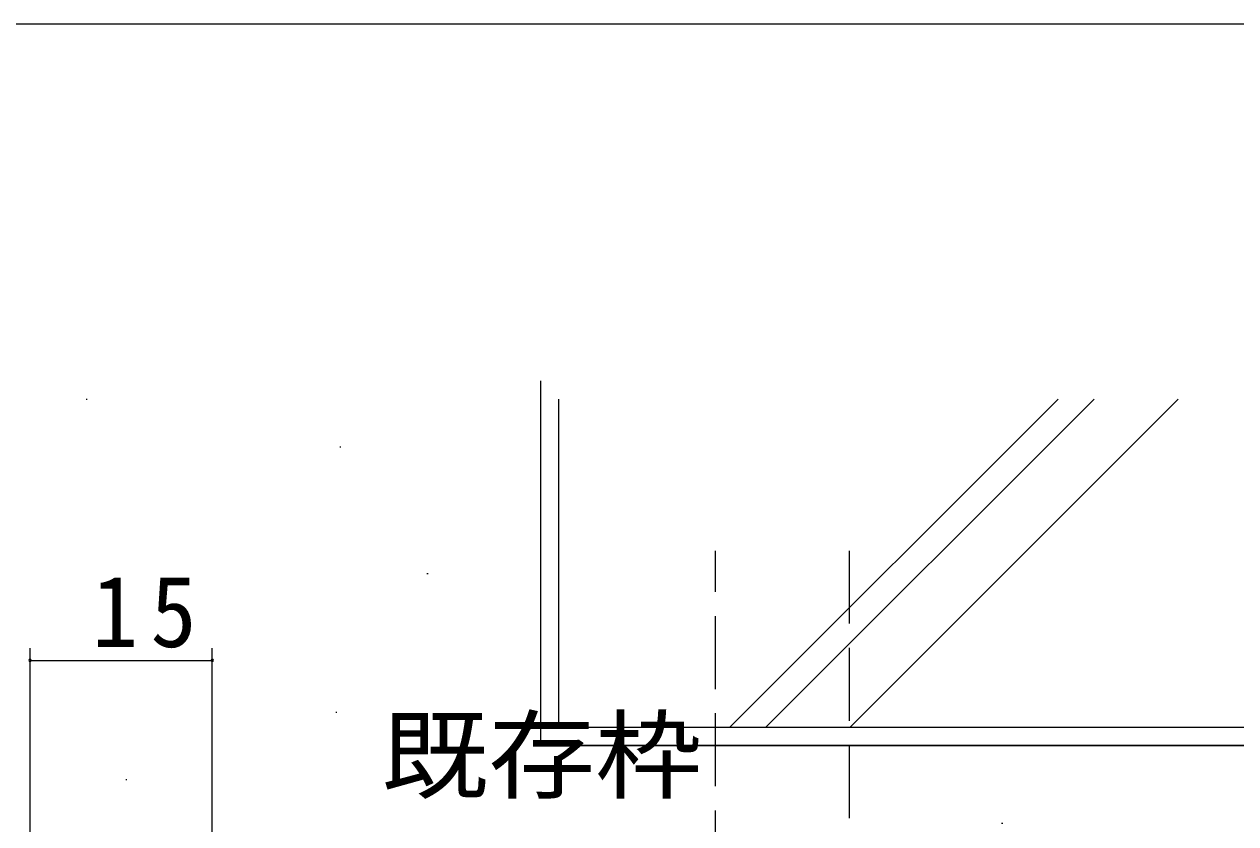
# Model space of a CAD drawing. Units: millimetres, scale not verified. Extents: x -1276 to 199, y -420 to 144.
# Drawn here: x -526.2 to -426.5, y 75.6 to 141.4 of the extents above; entities that cross this region are included whole.
import ezdxf
from ezdxf.enums import TextEntityAlignment as Align

# ---------------------------------------------------------------- set-up
doc = ezdxf.new("R2010")
doc.units = ezdxf.units.MM
doc.header["$LTSCALE"] = 2
doc.linetypes.add('DASHED3', pattern=[4, 3, -1])
for name, color, linetype, lineweight in [('0-1_YKK_ZWAK', 7, 'Continuous', 9), ('0-4_YSS_K', 3, 'Continuous', 9), ('0-5_YKK_D', 6, 'Continuous', 9)]:
    doc.layers.add(name, color=color, linetype=linetype, lineweight=lineweight)
doc.styles.add('ＭＳ ゴシック', font='')
doc.styles.get('ＭＳ ゴシック').set_extended_font_data('MS Gothic')

msp = doc.modelspace()

# ---------------------------------------------------------------- linework, layer by layer
at = {"layer": '0-1_YKK_ZWAK'}
msp.add_line((178.8, 141.4), (-591.2, 141.4), dxfattribs=at)
at = {"layer": '0-4_YSS_K'}
for p, q in [((-483.739, 112.068), (-483.739, 82.068)), ((-521.127, 110.558), (-521.027, 110.558)), ((-468.15, 83.568), (-441.15, 110.568)), ((-465.18, 83.568), (-438.18, 110.568)), ((-458.251, 83.568), (-431.251, 110.568)), ((-500.254, 106.647), (-500.154, 106.647)), ((-493.079, 96.217), (-492.979, 96.217)), ((-500.58, 84.81), (-500.48, 84.81)), ((-380.339, 82.068), (-483.739, 82.068)), ((-517.865, 79.27), (-517.765, 79.27)), ((-445.788, 75.684), (-445.688, 75.684))]:
    msp.add_line(p, q, dxfattribs=at)
at = {"layer": '0-4_YSS_K', "linetype": 'DASHED3'}
for p, q in [((-469.339, 70.71), (-469.339, 98.087)), ((-458.339, 98.087), (-458.339, 70.71))]:
    msp.add_line(p, q, dxfattribs=at)
at = {"layer": '0-4_YSS_K'}
for points in [[(-483.739, 110.568), (-483.739, 82.068), (-381.839, 82.068)], [(-482.239, 110.568), (-482.239, 83.568), (-381.839, 83.568)]]:
    msp.add_lwpolyline(points, dxfattribs=at)
at = {"layer": '0-5_YKK_D'}
for p, q in [((-525.739, 54.068), (-525.739, 90.068)), ((-510.739, 54.068), (-510.739, 90.068)), ((-525.739, 89.068), (-510.739, 89.068))]:
    msp.add_line(p, q, dxfattribs=at)
for centre, start, end in [((-525.739, 89.068), 0, 180), ((-525.739, 89.068), 180, 0), ((-510.739, 89.068), 0, 180), ((-510.739, 89.068), 180, 0)]:
    msp.add_arc(centre, 0.106, start, end, dxfattribs=at)

# ---------------------------------------------------------------- texts
at = {"layer": '0-5_YKK_D', "color": 7, "style": 'ＭＳ ゴシック', "width": 1.1}
msp.add_text('既存枠', height=5.865, dxfattribs=at).set_placement((-496.833, 76.566), align=Align.BOTTOM_LEFT)
at = {"layer": '0-5_YKK_D', "color": 7, "insert": (-520.639, 90.068), "char_height": 5.865, "attachment_point": 7, "style": 'ＭＳ ゴシック'}
msp.add_mtext('\\T1.27;\\W0.95;15', dxfattribs=at)

doc.saveas('drawing.dxf')
